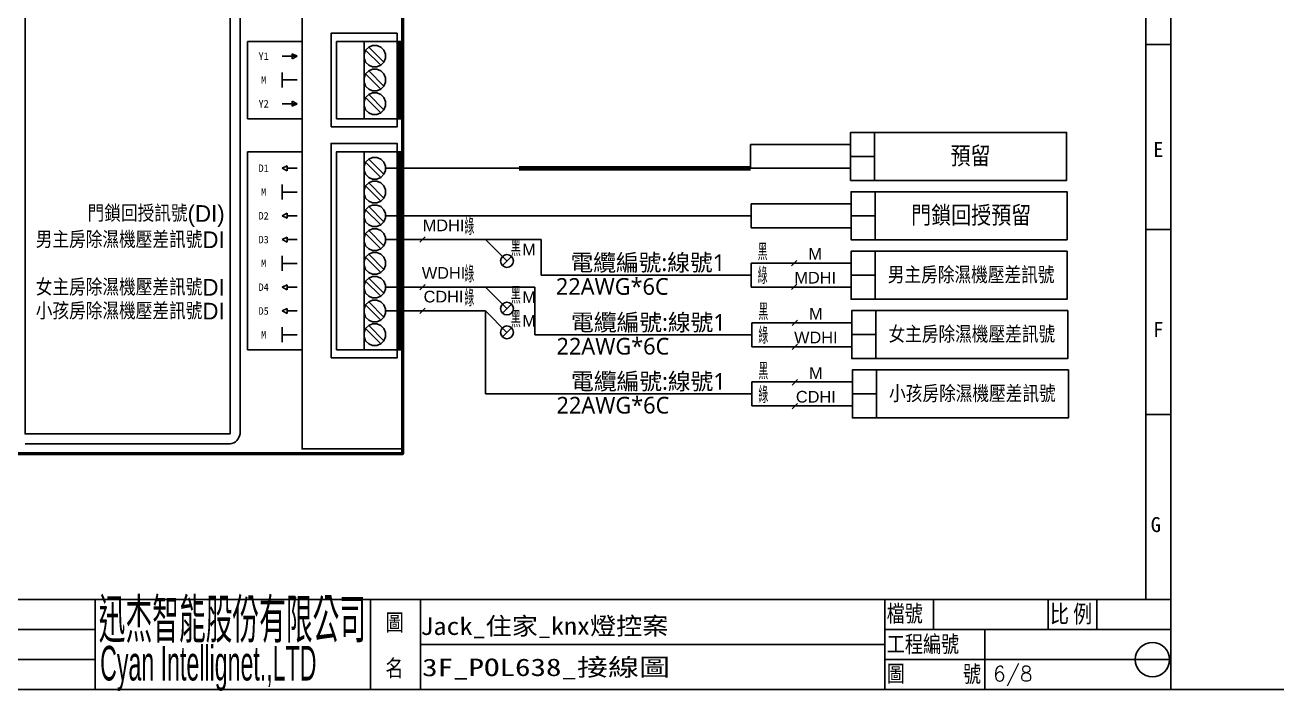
# Model space of a CAD drawing. Header units: millimetres. Extents: x 21506 to 58194, y 6783 to 13041.
# Drawn here: x 46557 to 49042, y 6784 to 8106 of the extents above; entities that cross this region are included whole.
import ezdxf
from ezdxf.enums import TextEntityAlignment as Align

# ---------------------------------------------------------------- set-up
doc = ezdxf.new("R2010")
doc.units = ezdxf.units.MM
doc.linetypes.add('DASH1', pattern=[1.5, 1, -0.5])
for name, color, linetype in [('075KW40IMRV50U03AFO80B4B5', 7, 'Continuous'), ('5', 5, 'Continuous'), ('AHU新增', 7, 'Continuous'), ('DIM', 2, 'Continuous'), ('TEXT', 11, 'Continuous')]:
    doc.layers.add(name, color=color, linetype=linetype)
doc.styles.add('chineset', font='ds1.shx', dxfattribs={"bigfont": 'chineset.shx'})
doc.styles.add('DAYUMP', font='COMPLEX', dxfattribs={"bigfont": 'LMP.SHX'})
doc.styles.get("Standard").update_dxf_attribs({"font": ''})
doc.styles.add('T2', font='simplex', dxfattribs={"bigfont": 'stsl'})
doc.styles.get('Standard').set_extended_font_data('MingLiU')

msp = doc.modelspace()

# ---------------------------------------------------------------- linework, layer by layer
at = {"color": 7}
for p, q in [((48781.857, 6965.341), (48781.857, 9586.621)), ((48831.502, 9586.621), (48831.502, 6786.618)), ((48831.502, 8067.47), (48781.857, 8067.47)), ((48831.502, 7700.094), (48781.857, 7700.094)), ((48831.502, 7332.718), (48781.857, 7332.718)), ((44823.077, 6965.341), (48831.502, 6965.341)), ((46696.748, 6965.341), (46696.748, 6786.618)), ((47242.848, 6965.341), (47242.848, 6786.618)), ((47342.139, 6965.341), (47342.139, 6786.618)), ((48263.961, 6965.341), (48263.961, 6786.618)), ((48360.535, 6965.341), (48360.535, 6905.767)), ((48587.824, 6905.767), (48587.824, 6965.341)), ((48684.398, 6965.341), (48684.398, 6905.767)), ((46696.748, 6905.767), (44823.077, 6905.766)), ((48263.961, 6905.767), (48831.502, 6905.767)), ((48462.543, 6905.767), (48462.543, 6786.618)), ((46696.748, 6846.192), (44823.077, 6846.192)), ((48263.961, 6846.192), (48831.502, 6846.192)), ((44823.077, 6786.617), (48831.502, 6786.618)), ((46696.748, 6786.618), (46724.053, 6786.618))]:
    msp.add_line(p, q, dxfattribs=at)
for p, q in [((48831.502, 9586.621), (48831.502, 6786.617)), ((48831.502, 6786.617), (48831.502, 9586.621)), ((46998.955, 8073.051), (47107.125, 8073.051)), ((46998.955, 8073.051), (46998.955, 7919.89)), ((47230.18, 7919.89), (47230.18, 8073.051)), ((47233.44, 8056.111), (47263.722, 8025.828)), ((47239.463, 8062.134), (47269.746, 8031.852)), ((47296.769, 7919.89), (47296.769, 8073.051)), ((47300.044, 7919.89), (47300.044, 8073.051)), ((47302.227, 7919.89), (47302.227, 8073.051)), ((47305.502, 7919.89), (47305.502, 8073.051)), ((47097.201, 8043.981), (47067.429, 8043.981)), ((47087.277, 8039.019), (47087.277, 8048.943)), ((47087.277, 8048.943), (47097.201, 8043.981)), ((47097.201, 8043.981), (47087.277, 8039.019)), ((47067.429, 7981.874), (47067.429, 8011.645)), ((47233.44, 8008.889), (47263.722, 7978.606)), ((47239.463, 8014.912), (47269.746, 7984.63)), ((47097.201, 7996.759), (47067.429, 7996.759)), ((47087.277, 7944.575), (47087.277, 7954.499)), ((47087.277, 7954.499), (47097.201, 7949.537)), ((47233.44, 7961.667), (47263.722, 7931.384)), ((47239.463, 7967.69), (47269.746, 7937.408)), ((47097.201, 7949.537), (47067.429, 7949.537)), ((47097.201, 7949.537), (47087.277, 7944.575)), ((46998.955, 7919.89), (47107.125, 7919.89)), ((47164.683, 7903.515), (47164.683, 7919.89)), ((47295.677, 7919.89), (47296.769, 7919.89)), ((47295.677, 7919.89), (47305.502, 7919.89)), ((47296.769, 7919.89), (47300.044, 7919.89)), ((47300.044, 7919.89), (47302.227, 7919.89)), ((48195.784, 7892.651), (48195.784, 7845.017)), ((46998.955, 7854.392), (47107.125, 7854.392)), ((46998.955, 7854.392), (46998.955, 7461.41)), ((47230.18, 7461.41), (47230.18, 7854.392)), ((47296.769, 7461.41), (47296.769, 7854.392)), ((47300.044, 7461.41), (47300.044, 7854.392)), ((47302.227, 7461.41), (47302.227, 7854.392)), ((47305.502, 7461.41), (47305.502, 7854.392)), ((47997.307, 7868.834), (47997.307, 7821.612)), ((47997.307, 7868.834), (48195.784, 7868.834)), ((47233.44, 7833.741), (47263.722, 7803.459)), ((47239.463, 7839.765), (47269.746, 7809.482)), ((48195.784, 7845.017), (48195.784, 7821.2)), ((47067.429, 7821.612), (47077.353, 7826.574)), ((47077.353, 7816.65), (47067.429, 7821.612)), ((47077.353, 7826.574), (47077.353, 7816.65)), ((47097.201, 7821.612), (47077.353, 7821.612)), ((47273.006, 7821.612), (47471.482, 7821.612)), ((47471.482, 7821.612), (47538.393, 7821.612)), ((47997.307, 7821.612), (48064.219, 7821.612)), ((47997.307, 7821.612), (48195.784, 7821.612)), ((47067.429, 7759.504), (47067.429, 7789.275)), ((47233.44, 7786.519), (47263.722, 7756.237)), ((47239.463, 7792.543), (47269.746, 7762.26)), ((47097.201, 7774.39), (47067.429, 7774.39)), ((47067.429, 7727.168), (47077.353, 7732.13)), ((47077.353, 7732.13), (47077.353, 7722.206)), ((47233.44, 7739.297), (47263.722, 7709.015)), ((47239.463, 7745.321), (47269.746, 7715.038)), ((47998.572, 7750.985), (47998.572, 7727.168)), ((47998.572, 7750.985), (48197.048, 7750.985)), ((47077.353, 7722.206), (47067.429, 7727.168)), ((47097.201, 7727.168), (47077.353, 7727.168)), ((47273.006, 7727.168), (47471.482, 7727.168)), ((47471.482, 7727.168), (47998.572, 7727.168)), ((47998.572, 7703.351), (47998.572, 7727.168)), ((48197.048, 7703.351), (47998.572, 7703.351)), ((47067.429, 7679.946), (47077.353, 7684.907)), ((47077.353, 7674.984), (47067.429, 7679.946)), ((47077.353, 7684.907), (47077.353, 7674.984)), ((47097.201, 7679.946), (47077.353, 7679.946)), ((47233.44, 7692.075), (47263.722, 7661.793)), ((47239.463, 7698.098), (47269.746, 7667.816)), ((47273.006, 7679.946), (47581.876, 7679.946)), ((47351.732, 7685.304), (47341.015, 7674.587)), ((47471.482, 7679.946), (47513.96, 7637.467)), ((47581.876, 7679.946), (47581.876, 7609.318)), ((47067.429, 7617.838), (47067.429, 7647.609)), ((47097.201, 7632.723), (47067.429, 7632.723)), ((47233.44, 7644.853), (47263.722, 7614.57)), ((47239.463, 7650.876), (47269.746, 7620.594)), ((47998.572, 7633.136), (48197.048, 7633.136)), ((47998.572, 7633.136), (47998.572, 7585.501)), ((48089.425, 7638.494), (48078.707, 7627.777)), ((47581.876, 7609.318), (47938.05, 7609.318)), ((47998.572, 7609.318), (47938.05, 7609.318)), ((47067.429, 7585.501), (47077.353, 7590.463)), ((47077.353, 7580.539), (47067.429, 7585.501)), ((47077.353, 7590.463), (47077.353, 7580.539)), ((47097.201, 7585.501), (47077.353, 7585.501)), ((47233.44, 7597.631), (47263.722, 7567.348)), ((47239.463, 7603.654), (47269.746, 7573.372)), ((47273.006, 7585.501), (47569.508, 7585.501)), ((47351.732, 7590.86), (47341.015, 7580.142)), ((47471.482, 7585.501), (47513.96, 7543.023)), ((47569.508, 7585.501), (47569.508, 7490.645)), ((48197.048, 7585.501), (47998.572, 7585.501)), ((48089.425, 7591.272), (48078.707, 7580.555)), ((47239.463, 7556.432), (47269.746, 7526.15)), ((47067.429, 7538.279), (47077.353, 7543.241)), ((47077.353, 7533.317), (47067.429, 7538.279)), ((47077.353, 7543.241), (47077.353, 7533.317)), ((47097.201, 7538.279), (47077.353, 7538.279)), ((47233.44, 7550.409), (47263.722, 7520.126)), ((47273.006, 7538.279), (47471.482, 7538.279)), ((47351.732, 7543.638), (47341.015, 7532.92)), ((47471.482, 7538.279), (47471.482, 7373.62)), ((47471.482, 7538.279), (47513.96, 7495.801)), ((47067.429, 7476.171), (47067.429, 7505.943)), ((47239.463, 7509.21), (47269.746, 7478.928)), ((47999.836, 7514.462), (48198.312, 7514.462)), ((47999.836, 7514.462), (47999.836, 7466.828)), ((48090.689, 7519.821), (48079.971, 7509.103)), ((47097.201, 7491.057), (47067.429, 7491.057)), ((47233.44, 7503.186), (47263.722, 7472.904)), ((47569.508, 7490.645), (47939.314, 7490.645)), ((47999.836, 7490.645), (47939.314, 7490.645)), ((46998.955, 7461.41), (47107.125, 7461.41)), ((47295.677, 7461.41), (47296.769, 7461.41)), ((47295.677, 7461.41), (47305.502, 7461.41)), ((47296.769, 7461.41), (47300.044, 7461.41)), ((47300.044, 7461.41), (47302.227, 7461.41)), ((48198.312, 7466.828), (47999.836, 7466.828)), ((48090.689, 7472.599), (48079.971, 7461.881)), ((47999.836, 7397.437), (48198.312, 7397.437)), ((47999.836, 7397.437), (47999.836, 7349.803)), ((48090.689, 7401.972), (48079.971, 7391.254)), ((47471.482, 7373.62), (47939.314, 7373.62)), ((47999.836, 7373.62), (47939.314, 7373.62)), ((48198.312, 7349.803), (47999.836, 7349.803)), ((48090.689, 7354.75), (48079.971, 7344.032)), ((48831.502, 6786.617), (44823.077, 6786.617)), ((48830.699, 6786.618), (49485.67, 6786.618))]:
    msp.add_line(p, q)
at = {"lineweight": 100}
msp.add_line((47538.393, 7821.612), (47997.307, 7821.612), dxfattribs=at)
at = {"color": 7, "linetype": 'DASH1'}
msp.add_line((47342.139, 6875.979), (48263.961, 6875.98), dxfattribs=at)
at = {"lineweight": 50}
msp.add_lwpolyline([(47306.593, 9040.88), (47306.593, 7254.594), (46214.974, 7254.594), (46214.974, 9040.88)], close=True, dxfattribs=at)
for points in [[(47305.601, 9030.956), (47305.601, 7264.518), (47107.125, 7264.518), (47107.125, 9030.956)], [(46557.345, 9001.185), (46557.345, 7294.289), (46964.222, 7294.289), (46964.222, 9001.185)], [(47164.683, 7903.515), (47164.683, 8089.425), (47295.677, 8089.425), (47295.677, 7903.515)], [(47175.599, 7919.89), (47175.599, 8073.051), (47306.593, 8073.051), (47306.593, 7919.89)], [(47230.18, 8039.722), (47233.44, 8031.852), (47239.463, 8025.828), (47247.333, 8022.568), (47255.852, 8022.568), (47263.722, 8025.828), (47269.746, 8031.852), (47273.006, 8039.722), (47273.006, 8048.241), (47269.746, 8056.111), (47263.722, 8062.134), (47255.852, 8065.394), (47247.333, 8065.394), (47239.463, 8062.134), (47233.44, 8056.111), (47230.18, 8048.241)], [(47230.18, 7992.5), (47233.44, 7984.63), (47239.463, 7978.606), (47247.333, 7975.346), (47255.852, 7975.346), (47263.722, 7978.606), (47269.746, 7984.63), (47273.006, 7992.5), (47273.006, 8001.019), (47269.746, 8008.889), (47263.722, 8014.912), (47255.852, 8018.172), (47247.333, 8018.172), (47239.463, 8014.912), (47233.44, 8008.889), (47230.18, 8001.019)], [(47230.18, 7945.278), (47233.44, 7937.408), (47239.463, 7931.384), (47247.333, 7928.124), (47255.852, 7928.124), (47263.722, 7931.384), (47269.746, 7937.408), (47273.006, 7945.278), (47273.006, 7953.796), (47269.746, 7961.667), (47263.722, 7967.69), (47255.852, 7970.95), (47247.333, 7970.95), (47239.463, 7967.69), (47233.44, 7961.667), (47230.18, 7953.796)], [(48243.418, 7892.651), (48195.784, 7892.651), (48195.784, 7845.017), (48243.418, 7845.017)], [(48243.418, 7892.651), (48624.492, 7892.651), (48624.492, 7797.383), (48243.418, 7797.383)], [(47164.683, 7445.035), (47164.683, 7870.767), (47295.677, 7870.767), (47295.677, 7445.035)], [(47175.599, 7461.41), (47175.599, 7854.392), (47306.593, 7854.392), (47306.593, 7461.41)], [(47230.18, 7817.353), (47233.44, 7809.482), (47239.463, 7803.459), (47247.333, 7800.199), (47255.852, 7800.199), (47263.722, 7803.459), (47269.746, 7809.482), (47273.006, 7817.353), (47273.006, 7825.871), (47269.746, 7833.741), (47263.722, 7839.765), (47255.852, 7843.025), (47247.333, 7843.025), (47239.463, 7839.765), (47233.44, 7833.741), (47230.18, 7825.871)], [(48243.418, 7845.017), (48195.784, 7845.017), (48195.784, 7797.383), (48243.418, 7797.383)], [(47230.18, 7770.13), (47233.44, 7762.26), (47239.463, 7756.237), (47247.333, 7752.977), (47255.852, 7752.977), (47263.722, 7756.237), (47269.746, 7762.26), (47273.006, 7770.13), (47273.006, 7778.649), (47269.746, 7786.519), (47263.722, 7792.543), (47255.852, 7795.803), (47247.333, 7795.803), (47239.463, 7792.543), (47233.44, 7786.519), (47230.18, 7778.649)], [(48244.682, 7774.802), (48197.048, 7774.802), (48197.048, 7727.168), (48244.682, 7727.168)], [(48244.682, 7774.802), (48625.757, 7774.802), (48625.757, 7679.533), (48244.682, 7679.533)], [(47230.18, 7722.908), (47233.44, 7715.038), (47239.463, 7709.015), (47247.333, 7705.755), (47255.852, 7705.755), (47263.722, 7709.015), (47269.746, 7715.038), (47273.006, 7722.908), (47273.006, 7731.427), (47269.746, 7739.297), (47263.722, 7745.321), (47255.852, 7748.581), (47247.333, 7748.581), (47239.463, 7745.321), (47233.44, 7739.297), (47230.18, 7731.427)], [(48244.682, 7727.168), (48197.048, 7727.168), (48197.048, 7679.533), (48244.682, 7679.533)], [(47230.18, 7675.686), (47233.44, 7667.816), (47239.463, 7661.793), (47247.333, 7658.533), (47255.852, 7658.533), (47263.722, 7661.793), (47269.746, 7667.816), (47273.006, 7675.686), (47273.006, 7684.205), (47269.746, 7692.075), (47263.722, 7698.098), (47255.852, 7701.358), (47247.333, 7701.358), (47239.463, 7698.098), (47233.44, 7692.075), (47230.18, 7684.205)], [(47230.18, 7628.464), (47233.44, 7620.594), (47239.463, 7614.57), (47247.333, 7611.311), (47255.852, 7611.311), (47263.722, 7614.57), (47269.746, 7620.594), (47273.006, 7628.464), (47273.006, 7636.983), (47269.746, 7644.853), (47263.722, 7650.876), (47255.852, 7654.136), (47247.333, 7654.136), (47239.463, 7650.876), (47233.44, 7644.853), (47230.18, 7636.983)], [(48244.682, 7656.953), (48197.048, 7656.953), (48197.048, 7609.318), (48244.682, 7609.318)], [(48244.682, 7656.953), (48625.757, 7656.953), (48625.757, 7561.684), (48244.682, 7561.684)], [(47230.18, 7581.242), (47233.44, 7573.372), (47239.463, 7567.348), (47247.333, 7564.088), (47255.852, 7564.088), (47263.722, 7567.348), (47269.746, 7573.372), (47273.006, 7581.242), (47273.006, 7589.761), (47269.746, 7597.631), (47263.722, 7603.654), (47255.852, 7606.914), (47247.333, 7606.914), (47239.463, 7603.654), (47233.44, 7597.631), (47230.18, 7589.761)], [(48244.682, 7609.318), (48197.048, 7609.318), (48197.048, 7561.684), (48244.682, 7561.684)], [(47230.18, 7534.02), (47233.44, 7526.15), (47239.463, 7520.126), (47247.333, 7516.866), (47255.852, 7516.866), (47263.722, 7520.126), (47269.746, 7526.15), (47273.006, 7534.02), (47273.006, 7542.538), (47269.746, 7550.409), (47263.722, 7556.432), (47255.852, 7559.692), (47247.333, 7559.692), (47239.463, 7556.432), (47233.44, 7550.409), (47230.18, 7542.538)], [(48245.946, 7539.104), (48198.312, 7539.104), (48198.312, 7491.469), (48245.946, 7491.469)], [(48245.946, 7539.104), (48627.021, 7539.104), (48627.021, 7443.835), (48245.946, 7443.835)], [(47230.18, 7486.798), (47233.44, 7478.928), (47239.463, 7472.904), (47247.333, 7469.644), (47255.852, 7469.644), (47263.722, 7472.904), (47269.746, 7478.928), (47273.006, 7486.798), (47273.006, 7495.316), (47269.746, 7503.186), (47263.722, 7509.21), (47255.852, 7512.47), (47247.333, 7512.47), (47239.463, 7509.21), (47233.44, 7503.186), (47230.18, 7495.316)], [(48245.946, 7491.469), (48198.312, 7491.469), (48198.312, 7443.835), (48245.946, 7443.835)], [(48247.211, 7421.254), (48199.577, 7421.254), (48199.577, 7373.62), (48247.211, 7373.62)], [(48247.211, 7421.254), (48628.285, 7421.254), (48628.285, 7325.986), (48247.211, 7325.986)], [(48247.211, 7373.62), (48199.577, 7373.62), (48199.577, 7325.986), (48247.211, 7325.986)]]:
    msp.add_lwpolyline(points, close=True)
for points in [[(46984.069, 7294.289), (46984.069, 9001.185)], [(46557.345, 7274.442), (46964.222, 7274.442)]]:
    msp.add_lwpolyline(points)
msp.add_arc((46961.745, 7296.766), 22.461, 276.329849, 353.670151)
for p in [(47092.239, 8043.981), (47092.239, 7949.537)]:
    msp.add_point(p)
for points in [[(47097.201, 8043.981), (47087.277, 8039.019), (47087.277, 8048.943), (47097.201, 8043.981)], [(47097.201, 7949.537), (47087.277, 7944.575), (47087.277, 7954.499), (47097.201, 7949.537)], [(47067.429, 7821.612), (47077.353, 7826.574), (47077.353, 7816.65), (47067.429, 7821.612)], [(47067.429, 7727.168), (47077.353, 7732.13), (47077.353, 7722.206), (47067.429, 7727.168)], [(47067.429, 7679.946), (47077.353, 7684.907), (47077.353, 7674.984), (47067.429, 7679.946)], [(47067.429, 7585.501), (47077.353, 7590.463), (47077.353, 7580.539), (47067.429, 7585.501)], [(47067.429, 7538.279), (47077.353, 7543.241), (47077.353, 7533.317), (47067.429, 7538.279)]]:
    msp.add_solid(points)
at = {"layer": '075KW40IMRV50U03AFO80B4B5', "color": 0}
msp.add_circle((48795.115, 6846.192), 34.075, dxfattribs=at)
at = {"layer": 'DIM', "color": 0}
for p, q in [((47522.955, 7646.462), (47504.965, 7628.473)), ((47522.955, 7552.018), (47504.965, 7534.028)), ((47522.955, 7504.796), (47504.965, 7486.806))]:
    msp.add_line(p, q, dxfattribs=at)
for centre in [(47513.96, 7637.467), (47513.96, 7543.023), (47513.96, 7495.801)]:
    msp.add_circle(centre, 12.72, dxfattribs=at)

# ---------------------------------------------------------------- texts
for s, height, p in [('Y1', 14.8857, (47030.933, 8043.981)), ('M', 14.886, (47030.933, 7996.759)), ('Y2', 14.8857, (47030.933, 7949.537)), ('D1', 14.8857, (47030.933, 7821.612)), ('M', 14.886, (47030.933, 7774.39)), ('D2', 14.8857, (47030.933, 7727.168)), ('D3', 14.8857, (47030.933, 7679.946)), ('M', 14.886, (47030.933, 7632.723)), ('D4', 14.8857, (47030.933, 7585.501)), ('D5', 14.8857, (47030.933, 7538.279)), ('M', 14.886, (47030.933, 7491.057))]:
    msp.add_text(s, height=height).set_placement(p, align=Align.MIDDLE_CENTER)
at = {"color": 7, "oblique": 360, "width": 1}
msp.add_text('E', height=29.787, rotation=0.000118, dxfattribs=at).set_placement((48806.68, 7858.96), align=Align.MIDDLE)
at = {"color": 7, "width": 1}
for s, p in [('F', (48806.68, 7501.512)), ('G', (48801.715, 7114.278))]:
    msp.add_text(s, height=29.787, rotation=0.000118, dxfattribs=at).set_placement(p, align=Align.MIDDLE)
at = {"color": 7, "style": 'T2', "width": 1}
for s, height, p in [('檔號', 37.7305, (48267.563, 6917.501)), ('比', 39.716, (48591.727, 6915.843)), ('例', 39.716, (48637.695, 6915.843)), ('工程編號', 37.7305, (48267.911, 6856.917)), ('名', 37.731, (47272.624, 6809.113)), ('圖', 37.731, (48267.711, 6798.294))]:
    msp.add_text(s, height=height, rotation=0.000118, dxfattribs=at).set_placement(p)
at = {"color": 7, "style": 'T2', "oblique": 360, "width": 1}
for s, p in [('圖', (47273.008, 6899.984)), ('號', (48419.056, 6797.525))]:
    msp.add_text(s, height=37.731, rotation=0.000118, dxfattribs=at).set_placement(p)
at = {"color": 7}
for s, width, p, p2 in [('Jack_住家_knx燈控案', 1.000741, (47342.139, 6895.164), (47834.356, 6895.915)), ('3F_POL638_接線圖', 1.18838, (47345.503, 6813.298), (47837.72, 6814.048))]:
    msp.add_text(s, height=34.78567, rotation=0.08732, dxfattribs=dict(at, width=width)).set_placement(p, p2, align=Align.FIT)
at = {"color": 7, "style": 'T2'}
msp.add_text('6/8', height=29.4737, rotation=0.000118, dxfattribs=at).set_placement((48478.808, 6803.492))
at = {"width": 359.84149, "attachment_point": 5, "style": 'chineset'}
for s, insert, char_height in [('預留', (48433.955, 7845.017), 39.6952), ('門鎖回授預留', (48435.219, 7727.168), 39.6952), ('男主房除濕機壓差訊號', (48435.219, 7609.318), 33.0794), ('女主房除濕機壓差訊號', (48436.484, 7491.469), 33.0794), ('小孩房除濕機壓差訊號', (48437.748, 7373.62), 33.0794)]:
    msp.add_mtext(s, dxfattribs=dict(at, insert=insert, char_height=char_height))
for s, insert, char_height, width, attachment_point in [('{\\fArial|b0|i0|c186|p34;MDHI}', (47388.007, 7708.214), 23.15556, 38.97315, 5), ('{\\fMicrosoft JhengHei|b0|i0|c136|p34;電纜編號:線號1}', (47639.918, 7632.414), 33.07937, 330.79371, 4), ('{\\fArial|b0|i0|c186|p34;M}', (48125.699, 7651.589), 23.15556, 38.97315, 5), ('{\\fArial|b0|i0|c186|p34;WDHI}', (47388.007, 7613.77), 23.15556, 38.97315, 5), ('{\\fMicrosoft JhengHei|b0|i0|c136|p34;22AWG*6C}', (47610.968, 7586.726), 33.07937, 330.79371, 4), ('{\\fArial|b0|i0|c186|p34;MDHI}', (48125.699, 7604.367), 23.15556, 38.97315, 5), ('{\\fArial|b0|i0|c186|p34;CDHI}', (47388.007, 7566.548), 23.15556, 38.97315, 5), ('{\\fMicrosoft JhengHei|b0|i0|c136|p34;電纜編號:線號1}', (47641.183, 7513.741), 33.07937, 330.79371, 4), ('{\\fArial|b0|i0|c186|p34;M}', (48126.964, 7532.915), 23.15556, 38.97315, 5), ('{\\fMicrosoft JhengHei|b0|i0|c136|p34;22AWG*6C}', (47612.232, 7468.053), 33.07937, 330.79371, 4), ('{\\fArial|b0|i0|c186|p34;WDHI}', (48126.964, 7485.693), 23.15556, 38.97315, 5), ('{\\fMicrosoft JhengHei|b0|i0|c136|p34;電纜編號:線號1}', (47641.183, 7396.716), 33.07937, 330.79371, 4), ('{\\fArial|b0|i0|c186|p34;M}', (48126.964, 7415.066), 23.15556, 38.97315, 5), ('{\\fMicrosoft JhengHei|b0|i0|c136|p34;22AWG*6C}', (47612.232, 7351.028), 33.07937, 330.79371, 4), ('{\\fArial|b0|i0|c186|p34;CDHI}', (48126.964, 7367.844), 23.15556, 38.97315, 5)]:
    msp.add_mtext(s, dxfattribs=dict(insert=insert, char_height=char_height, width=width, attachment_point=attachment_point))
at = {"color": 1, "char_height": 23.15556, "width": 38.97315, "attachment_point": 5}
for insert in [(47557.663, 7660.343), (47557.663, 7565.899), (47557.663, 7518.677)]:
    msp.add_mtext('{\\fArial|b0|i0|c186|p34;M}', dxfattribs=dict(at, insert=insert))
at = {"layer": '5', "color": 0, "style": 'DAYUMP', "width": 0.5}
for s, p in [('綠', (47429.324, 7705.694)), ('黑', (47521.77, 7663.688)), ('黑', (48011.513, 7655.432)), ('綠', (47429.324, 7611.249)), ('綠', (48011.513, 7608.21)), ('綠', (47429.324, 7564.027)), ('黑', (47521.77, 7569.244)), ('黑', (48012.777, 7536.758)), ('黑', (47521.77, 7522.022)), ('綠', (48012.777, 7489.536)), ('黑', (48012.777, 7418.909)), ('綠', (48012.777, 7371.687))]:
    msp.add_text(s, height=32.749, dxfattribs=at).set_placement(p, align=Align.MIDDLE_LEFT)
at = {"layer": 'AHU新增', "color": 7, "char_height": 33.07937, "attachment_point": 6}
for s, insert, width in [('{\\Fds1.shx,chineset.shx|c136;門鎖回授訊號(DI)}', (46953.589, 7726.764), 357.35371), ('{\\Fds1.shx,chineset.shx|c136;男主房除濕機壓差訊號DI}', (46953.589, 7679.542), 396.24326), ('{\\Fds1.shx,chineset.shx|c136;女主房除濕機壓差訊號DI}', (46953.589, 7585.097), 396.24326), ('{\\Fds1.shx,chineset.shx|c136;小孩房除濕機壓差訊號DI}', (46953.589, 7537.875), 396.24326)]:
    msp.add_mtext(s, dxfattribs=dict(at, insert=insert, width=width))
at = {"layer": 'TEXT', "color": 7, "style": 'chineset'}
for s, height, width, p in [('迅杰智能股份有限公司', 88.4212, 0.6, (46703.643, 6879.673)), ('Cyan Intellignet.,LTD', 68.77201, 0.5, (46706.42, 6804.787))]:
    msp.add_text(s, height=height, rotation=0.000118, dxfattribs=dict(at, width=width)).set_placement(p)

doc.saveas('drawing.dxf')
